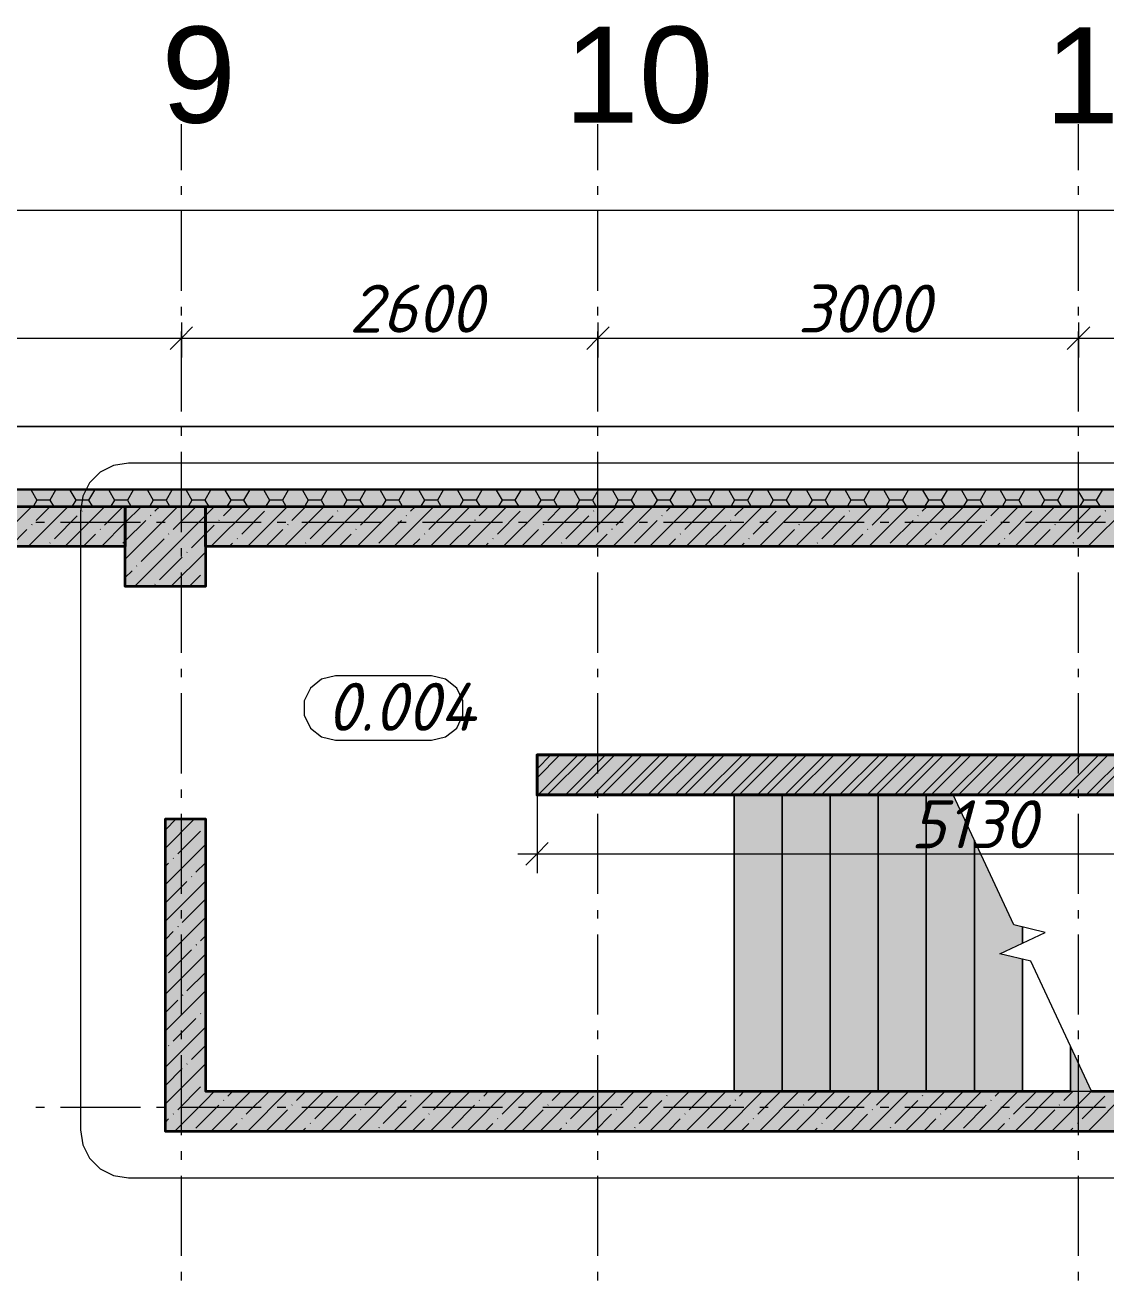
# Model space of a CAD drawing. Header units: millimetres. Extents: x -81576 to 1046824, y -248937 to 691537.
# Drawn here: x 112419 to 119165, y 580626 to 588476 of the extents above; entities that cross this region are included whole.
import ezdxf

# ---------------------------------------------------------------- set-up
doc = ezdxf.new("R2010")
doc.units = ezdxf.units.MM
doc.layers.add('PDF _Геометрия', color=7, linetype='Continuous', true_color=0x1d1d1d)
doc.layers.add('PDF _Сплошная заливка', color=7, linetype='Continuous', true_color=0xffffff)
doc.layers.add('PDF _Текст', color=7, linetype='Continuous')
doc.styles.add('PDF ArialMT', font='arial.ttf')
doc.styles.add('PDF ISOCPEUR Italic', font='isocpeui.ttf')

msp = doc.modelspace()

# ---------------------------------------------------------------- hatches: boundary and pattern name
at = {"layer": 'PDF _Сплошная заливка', "true_color": 0x636466, "transparency": 33554559}
for points in [[(96392.5, 585473.6), (122496.5, 585473.6), (122494.5, 585573.6), (96392.5, 585573.6)], [(113044.5, 585221.6), (113044.5, 585471.6), (96744.5, 585471.6), (96744.5, 585221.6)], [(113044.5, 584971.6), (113544.5, 584971.6), (113544.5, 585471.6), (113044.5, 585471.6)], [(113544.5, 585221.6), (122494.5, 585221.6), (122494.5, 585471.6), (113544.5, 585471.6)], [(120744.5, 583671.6), (120744.5, 583921.6), (115614.5, 583921.6), (115614.5, 583671.6)], [(116844.5, 581821.6), (117144.5, 581821.6), (117144.5, 583671.6), (116844.5, 583671.6)], [(117444.5, 581821.6), (117444.5, 583671.6), (117144.5, 583671.6), (117144.5, 581821.6)], [(117444.5, 581821.6), (117744.5, 581821.6), (117744.5, 583671.6), (117444.5, 583671.6)], [(118044.5, 581821.6), (118044.5, 583671.6), (117744.5, 583671.6), (117744.5, 581821.6)], [(118344.5, 581821.6), (118344.5, 583389.9), (118213.1, 583671.6), (118044.5, 583671.6), (118044.5, 581821.6)], [(113544.5, 581571.6), (113544.5, 583521.6), (113294.5, 583521.6), (113294.5, 581571.6)], [(118644.5, 581821.6), (118644.5, 582646.1), (118502.9, 582680.5), (118644.5, 582746.6), (118644.5, 582847), (118591.6, 582859.9), (118344.5, 583389.9), (118344.5, 581821.6)], [(119075.8, 581821.6), (118944.5, 582103.2), (118944.5, 581821.6)], [(121994.5, 581571.6), (121994.5, 581821.6), (113544.5, 581821.6), (113544.5, 581571.6)]]:
    msp.add_hatch(color=251, dxfattribs=at).paths.add_polyline_path(points)

# ---------------------------------------------------------------- linework, layer by layer
at = {"layer": 'PDF _Геометрия', "color": 7, "lineweight": 9}
for points in [[(113394.5, 587570.7), (113394.5, 587858.4)], [(115994.5, 587570.7), (115994.5, 587858.4)], [(118994.5, 587570.7), (118994.5, 587858.4)], [(113394.5, 587417.8), (113394.5, 587470.7)], [(115994.5, 587417.8), (115994.5, 587470.7)], [(118994.5, 587417.8), (118994.5, 587470.7)], [(96474.5, 587322.1), (122514.5, 587322.1)], [(113394.5, 586817.8), (113394.5, 587317.8)], [(115994.5, 586817.8), (115994.5, 587317.8)], [(118994.5, 586817.8), (118994.5, 587317.8)], [(113394.5, 586664.9), (113394.5, 586717.8)], [(115994.5, 586664.9), (115994.5, 586717.8)], [(118994.5, 586664.9), (118994.5, 586717.8)], [(113464.5, 586592.1), (113394.5, 586522.1), (113324.5, 586452.1)], [(113394.5, 586621.1), (113394.5, 586522.1), (113394.5, 586402.1)], [(113394.5, 586064.9), (113394.5, 586564.9)], [(116064.5, 586592.1), (115994.5, 586522.1), (115924.5, 586452.1)], [(115994.5, 586621.1), (115994.5, 586522.1), (115994.5, 586402.1)], [(115994.5, 586064.9), (115994.5, 586564.9)], [(119064.5, 586592.1), (118994.5, 586522.1), (118924.5, 586452.1)], [(118994.5, 586621.1), (118994.5, 586522.1), (118994.5, 586402.1)], [(118994.5, 586064.9), (118994.5, 586564.9)], [(96474.5, 586522.1), (104394.5, 586522.1), (108794.5, 586522.1), (113394.5, 586522.1), (115994.5, 586522.1), (118994.5, 586522.1), (122514.5, 586522.1)], [(113394.5, 585912), (113394.5, 585964.9)], [(115994.5, 585912), (115994.5, 585964.9)], [(118994.5, 585912), (118994.5, 585964.9)], [(113394.5, 585312), (113394.5, 585812)], [(115994.5, 585312), (115994.5, 585812)], [(118994.5, 585312), (118994.5, 585812)], [(96492.5, 562848.6), (96492.5, 585473.6), (122496.5, 585473.6), (122496.5, 547331.5), (122496.5, 547221.5), (122494.5, 547221.5), (122494.5, 547223.5), (173334.5, 547223.5), (173444.5, 547223.5), (173444.5, 547221.5), (173442.5, 547221.5), (173442.5, 550136.5), (173442.5, 550246.5), (173444.5, 550246.5), (170404.5, 550246.5), (170396.5, 550246.5)], [(122494.5, 547323.5), (122494.5, 547331.5), (122494.5, 585471.6), (96494.5, 585471.6), (96494.5, 562848.6)], [(112540, 585371.6), (112487, 585371.6)], [(113140, 585371.6), (112640, 585371.6)], [(113292.9, 585371.6), (113240, 585371.6)], [(113892.9, 585371.6), (113392.9, 585371.6)], [(114045.8, 585371.6), (113992.9, 585371.6)], [(114645.8, 585371.6), (114145.8, 585371.6)], [(114798.7, 585371.6), (114745.8, 585371.6)], [(115398.7, 585371.6), (114898.7, 585371.6)], [(115551.6, 585371.6), (115498.7, 585371.6)], [(116151.6, 585371.6), (115651.6, 585371.6)], [(116304.5, 585371.6), (116251.6, 585371.6)], [(116904.5, 585371.6), (116404.5, 585371.6)], [(117057.5, 585371.6), (117004.5, 585371.6)], [(117657.5, 585371.6), (117157.5, 585371.6)], [(117810.4, 585371.6), (117757.5, 585371.6)], [(118410.4, 585371.6), (117910.4, 585371.6)], [(118563.3, 585371.6), (118510.4, 585371.6)], [(119163.3, 585371.6), (118663.3, 585371.6)], [(113394.5, 585159.1), (113394.5, 585212)], [(115994.5, 585159.1), (115994.5, 585212)], [(118994.5, 585159.1), (118994.5, 585212)], [(113394.5, 584559.1), (113394.5, 585059.1)], [(115994.5, 584559.1), (115994.5, 585059.1)], [(118994.5, 584559.1), (118994.5, 585059.1)], [(113394.5, 584406.2), (113394.5, 584459.1)], [(115994.5, 584406.2), (115994.5, 584459.1)], [(118994.5, 584406.2), (118994.5, 584459.1)], [(113394.5, 583806.2), (113394.5, 584306.2)], [(115994.5, 583806.2), (115994.5, 584306.2)], [(118994.5, 583806.2), (118994.5, 584306.2)], [(113394.5, 583653.2), (113394.5, 583706.2)], [(115614.5, 583671.6), (115614.5, 583303.6), (115614.5, 583183.6)], [(115994.5, 583653.2), (115994.5, 583706.2)], [(116844.5, 581821.6), (116844.5, 583671.6)], [(118994.5, 583653.2), (118994.5, 583706.2)], [(113394.5, 583053.2), (113394.5, 583553.2)], [(115994.5, 583053.2), (115994.5, 583553.2)], [(118994.5, 583053.2), (118994.5, 583553.2)], [(115684.5, 583373.6), (115614.5, 583303.6), (115544.5, 583233.6)], [(115494.5, 583303.6), (120744.5, 583303.6), (122364.5, 583303.6)], [(113394.5, 582900.3), (113394.5, 582953.2)], [(115994.5, 582900.3), (115994.5, 582953.2)], [(118994.5, 582900.3), (118994.5, 582953.2)], [(113394.5, 582300.3), (113394.5, 582800.3)], [(115994.5, 582300.3), (115994.5, 582800.3)], [(118994.5, 582300.3), (118994.5, 582800.3)], [(113394.5, 582147.4), (113394.5, 582200.3)], [(115994.5, 582147.4), (115994.5, 582200.3)], [(118994.5, 582147.4), (118994.5, 582200.3)], [(113394.5, 581547.4), (113394.5, 582047.4)], [(115994.5, 581547.4), (115994.5, 582047.4)], [(118994.5, 581547.4), (118994.5, 582047.4)], [(112487, 581721.6), (112540, 581721.6)], [(112640, 581721.6), (113140, 581721.6)], [(113240, 581721.6), (113292.9, 581721.6)], [(113392.9, 581721.6), (113892.9, 581721.6)], [(113992.9, 581721.6), (114045.8, 581721.6)], [(114145.8, 581721.6), (114645.8, 581721.6)], [(114745.8, 581721.6), (114798.7, 581721.6)], [(114898.7, 581721.6), (115398.7, 581721.6)], [(115498.7, 581721.6), (115551.6, 581721.6)], [(115651.6, 581721.6), (116151.6, 581721.6)], [(116251.6, 581721.6), (116304.5, 581721.6)], [(116404.5, 581721.6), (116904.5, 581721.6)], [(117004.5, 581721.6), (117057.5, 581721.6)], [(117157.5, 581721.6), (117657.5, 581721.6)], [(117757.5, 581721.6), (117810.4, 581721.6)], [(117910.4, 581721.6), (118410.4, 581721.6)], [(118510.4, 581721.6), (118563.3, 581721.6)], [(118663.3, 581721.6), (119163.3, 581721.6)], [(113394.5, 581394.5), (113394.5, 581447.4)], [(115994.5, 581394.5), (115994.5, 581447.4)], [(118994.5, 581394.5), (118994.5, 581447.4)], [(113394.5, 580794.5), (113394.5, 581294.5)], [(115994.5, 580794.5), (115994.5, 581294.5)], [(118994.5, 580794.5), (118994.5, 581294.5)], [(113394.5, 580641.6), (113394.5, 580694.5)], [(115994.5, 580641.6), (115994.5, 580694.5)], [(118994.5, 580641.6), (118994.5, 580694.5)]]:
    msp.add_lwpolyline(points, dxfattribs=at)
for points in [[(96004.5, 535380), (96004.5, 585971.6), (122994.5, 585971.6), (122994.5, 547671.5), (169194.5, 547671.5), (169194.5, 581171.6), (172944.5, 581171.6), (172944.5, 582548.4), (172944.5, 581171.6), (169194.5, 581171.6), (169194.5, 547671.5), (122994.5, 547671.5), (122994.5, 585971.6), (96004.5, 585971.6)], [(123181.4, 585442.8), (123166.7, 585535.5), (123124.1, 585619.1), (123057.8, 585685.5), (122974.1, 585728.1), (122881.4, 585742.8), (113064.3, 585742.8), (112971.6, 585728.1), (112888, 585685.5), (112821.6, 585619.1), (112779, 585535.5), (112764.3, 585442.8), (112764.3, 581580.8), (112779, 581488.1), (112821.6, 581404.4), (112888, 581338.1), (112971.6, 581295.4), (113064.3, 581280.8), (122881.4, 581280.8), (122974.1, 581295.4), (123057.8, 581338.1), (123124.1, 581404.4), (123166.7, 581488.1), (123181.4, 581580.8)], [(114956.7, 584413.8), (114356.7, 584413.8), (114269.9, 584393.9), (114200.3, 584338.4), (114161.7, 584258.3), (114161.7, 584169.2), (114200.3, 584089.1), (114269.9, 584033.6), (114356.7, 584013.8), (114956.7, 584013.8), (115043.4, 584033.6), (115113, 584089.1), (115151.7, 584169.2), (115151.7, 584258.3), (115113, 584338.4), (115043.4, 584393.9)], [(117444.5, 581821.6), (117744.5, 581821.6), (118044.5, 581821.6), (118344.5, 581821.6), (118644.5, 581821.6), (118944.5, 581821.6), (119075.8, 581821.6), (118697.3, 582633.3), (118502.9, 582680.5), (118786.1, 582812.6), (118591.6, 582859.9), (118213.1, 583671.6), (118044.5, 583671.6), (117744.5, 583671.6), (117444.5, 583671.6), (117144.5, 583671.6), (116844.5, 583671.6), (116844.5, 581821.6), (117144.5, 581821.6), (117444.5, 581821.6), (117444.5, 583671.6)], [(117144.5, 583671.6), (117144.5, 581821.6)], [(117744.5, 583671.6), (117744.5, 581821.6)], [(118044.5, 583671.6), (118044.5, 581821.6)], [(118344.5, 583389.9), (118344.5, 581821.6)], [(118644.5, 582847), (118644.5, 582746.6)], [(118644.5, 582646.1), (118644.5, 581821.6)], [(118944.5, 582103.2), (118944.5, 581821.6)]]:
    msp.add_lwpolyline(points, close=True, dxfattribs=at)
at = {"layer": 'PDF _Геометрия', "color": 7, "lineweight": 13}
for points in [[(175144.5, 535711.5), (96494.5, 535711.5), (96384.5, 535711.5), (96384.5, 585471.6), (96384.5, 585581.6), (122494.5, 585581.6), (122604.5, 585581.6), (122604.5, 547331.5), (173334.5, 547331.5)], [(173334.5, 547323.5), (122596.5, 547323.5), (122596.5, 547331.5), (122596.5, 585573.6), (96392.5, 585573.6), (96392.5, 556381.6)]]:
    msp.add_lwpolyline(points, dxfattribs=at)
at = {"layer": 'PDF _Геометрия', "lineweight": 9}
for points in [[(112457, 585573.6), (112492.8, 585511.5)], [(112609.3, 585573.6), (112573.5, 585511.5)], [(112698.9, 585573.6), (112734.8, 585511.5)], [(112851.2, 585573.6), (112815.4, 585511.5)], [(112940.9, 585573.6), (112976.7, 585511.5)], [(113093.2, 585573.6), (113057.3, 585511.5)], [(113182.8, 585573.6), (113218.6, 585511.5)], [(113335.1, 585573.6), (113299.3, 585511.5)], [(113424.7, 585573.6), (113460.6, 585511.5)], [(113577, 585573.6), (113541.2, 585511.5)], [(113666.7, 585573.6), (113702.5, 585511.5)], [(113819, 585573.6), (113783.2, 585511.5)], [(113908.6, 585573.6), (113944.4, 585511.5)], [(114060.9, 585573.6), (114025.1, 585511.5)], [(114150.5, 585573.6), (114186.4, 585511.5)], [(114302.9, 585573.6), (114267, 585511.5)], [(114392.5, 585573.6), (114428.3, 585511.5)], [(114544.8, 585573.6), (114509, 585511.5)], [(114634.4, 585573.6), (114670.2, 585511.5)], [(114786.7, 585573.6), (114750.9, 585511.5)], [(114876.3, 585573.6), (114912.2, 585511.5)], [(115028.7, 585573.6), (114992.8, 585511.5)], [(115118.3, 585573.6), (115154.1, 585511.5)], [(115270.6, 585573.6), (115234.8, 585511.5)], [(115360.2, 585573.6), (115396, 585511.5)], [(115512.5, 585573.6), (115476.7, 585511.5)], [(115602.1, 585573.6), (115638, 585511.5)], [(115754.5, 585573.6), (115718.6, 585511.5)], [(115844.1, 585573.6), (115879.9, 585511.5)], [(115996.4, 585573.6), (115960.6, 585511.5)], [(116086, 585573.6), (116121.8, 585511.5)], [(116238.3, 585573.6), (116202.5, 585511.5)], [(116328, 585573.6), (116363.8, 585511.5)], [(116480.3, 585573.6), (116444.4, 585511.5)], [(116569.9, 585573.6), (116605.7, 585511.5)], [(116722.2, 585573.6), (116686.4, 585511.5)], [(116811.8, 585573.6), (116847.7, 585511.5)], [(116964.1, 585573.6), (116928.3, 585511.5)], [(117053.8, 585573.6), (117089.6, 585511.5)], [(117206.1, 585573.6), (117170.2, 585511.5)], [(117295.7, 585573.6), (117331.5, 585511.5)], [(117448, 585573.6), (117412.2, 585511.5)], [(117537.6, 585573.6), (117573.5, 585511.5)], [(117689.9, 585573.6), (117654.1, 585511.5)], [(117779.6, 585573.6), (117815.4, 585511.5)], [(117931.9, 585573.6), (117896, 585511.5)], [(118021.5, 585573.6), (118057.3, 585511.5)], [(118173.8, 585573.6), (118138, 585511.5)], [(118263.4, 585573.6), (118299.3, 585511.5)], [(118415.7, 585573.6), (118379.9, 585511.5)], [(118505.4, 585573.6), (118541.2, 585511.5)], [(118657.7, 585573.6), (118621.9, 585511.5)], [(118747.3, 585573.6), (118783.1, 585511.5)], [(118899.6, 585573.6), (118863.8, 585511.5)], [(118989.2, 585573.6), (119025.1, 585511.5)], [(119141.6, 585573.6), (119105.7, 585511.5)], [(112460.7, 585471.6), (112210.7, 585221.6)], [(112688.8, 585471.6), (112438.8, 585221.6)], [(112492.8, 585511.5), (112470.9, 585473.6)], [(112574.8, 585471.6), (112487.8, 585384.6)], [(112573.5, 585511.5), (112492.8, 585511.5)], [(112573.5, 585511.5), (112595.4, 585473.6)], [(112916.9, 585471.6), (112666.9, 585221.6)], [(112734.8, 585511.5), (112712.9, 585473.6)], [(112815.4, 585511.5), (112734.8, 585511.5)], [(112802.9, 585471.6), (112801.5, 585470.1)], [(112815.4, 585511.5), (112837.3, 585473.6)], [(113145, 585471.6), (113044.5, 585371), (112895, 585221.6)], [(113031, 585471.6), (112915.5, 585356.1)], [(112976.7, 585511.5), (112954.8, 585473.6)], [(113057.3, 585511.5), (112976.7, 585511.5)], [(113373.1, 585471.6), (113044.5, 585142.9)], [(113057.3, 585511.5), (113079.2, 585473.6)], [(113601.2, 585471.6), (113544.5, 585414.8), (113101.2, 584971.6)], [(113218.6, 585511.5), (113196.7, 585473.6)], [(113299.3, 585511.5), (113218.6, 585511.5)], [(113259.1, 585471.6), (113229.1, 585441.6)], [(113299.3, 585511.5), (113321.2, 585473.6)], [(113485.7, 585470.1), (113343.2, 585327.6)], [(113460.6, 585511.5), (113438.7, 585473.6)], [(113541.2, 585511.5), (113460.6, 585511.5)], [(113541.2, 585511.5), (113563.1, 585473.6)], [(113829.3, 585471.6), (113579.3, 585221.6)], [(113715.3, 585471.6), (113656.8, 585413.1)], [(113702.5, 585511.5), (113680.6, 585473.6)], [(113783.1, 585511.5), (113702.5, 585511.5)], [(113783.1, 585511.5), (113805, 585473.6)], [(114057.4, 585471.6), (113807.4, 585221.6)], [(113944.4, 585511.5), (113922.5, 585473.6)], [(113943.4, 585471.6), (113941.9, 585470.1)], [(114025.1, 585511.5), (113944.4, 585511.5)], [(114025.1, 585511.5), (114047, 585473.6)], [(114285.5, 585471.6), (114035.5, 585221.6)], [(114171.5, 585471.6), (114084.5, 585384.6)], [(114186.4, 585511.5), (114164.5, 585473.6)], [(114267, 585511.5), (114186.4, 585511.5)], [(114513.6, 585471.6), (114263.6, 585221.6)], [(114267, 585511.5), (114288.9, 585473.6)], [(114399.6, 585471.6), (114398.1, 585470.1)], [(114428.3, 585511.5), (114406.4, 585473.6)], [(114509, 585511.5), (114428.3, 585511.5)], [(114741.7, 585471.6), (114491.7, 585221.6)], [(114508.9, 585511.5), (114530.9, 585473.6)], [(114627.7, 585471.6), (114512.2, 585356.1)], [(114670.2, 585511.5), (114648.3, 585473.6)], [(114750.9, 585511.5), (114670.2, 585511.5)], [(114969.8, 585471.6), (114719.8, 585221.6)], [(114750.9, 585511.5), (114772.8, 585473.6)], [(114855.8, 585471.6), (114825.8, 585441.6)], [(114912.2, 585511.5), (114890.3, 585473.6)], [(114992.8, 585511.5), (114912.2, 585511.5)], [(115082.4, 585470.1), (114939.9, 585327.6)], [(115197.9, 585471.6), (114947.9, 585221.6)], [(114992.8, 585511.5), (115014.7, 585473.6)], [(115154.1, 585511.5), (115132.2, 585473.6)], [(115234.8, 585511.5), (115154.1, 585511.5)], [(115426, 585471.6), (115176, 585221.6)], [(115234.8, 585511.5), (115256.7, 585473.6)], [(115312, 585471.6), (115253.5, 585413.1)], [(115396.1, 585511.5), (115374.1, 585473.6)], [(115476.7, 585511.5), (115396.1, 585511.5)], [(115654.1, 585471.6), (115404.1, 585221.6)], [(115476.7, 585511.5), (115498.6, 585473.6)], [(115540.1, 585471.6), (115538.6, 585470.1)], [(115638, 585511.5), (115616.1, 585473.6)], [(115882.2, 585471.6), (115632.2, 585221.6)], [(115718.6, 585511.5), (115638, 585511.5)], [(115768.2, 585471.6), (115681.2, 585384.6)], [(115718.6, 585511.5), (115740.5, 585473.6)], [(115879.9, 585511.5), (115858, 585473.6)], [(116110.3, 585471.6), (115860.3, 585221.6)], [(115960.6, 585511.5), (115879.9, 585511.5)], [(115960.6, 585511.5), (115982.5, 585473.6)], [(115996.3, 585471.6), (115994.8, 585470.1)], [(116338.4, 585471.6), (116088.4, 585221.6)], [(116121.9, 585511.5), (116100, 585473.6)], [(116224.4, 585471.6), (116108.9, 585356.1)], [(116202.5, 585511.5), (116121.9, 585511.5)], [(116202.5, 585511.5), (116224.4, 585473.6)], [(116566.5, 585471.6), (116316.5, 585221.6)], [(116363.8, 585511.5), (116341.9, 585473.6)], [(116444.4, 585511.5), (116363.8, 585511.5)], [(116452.5, 585471.6), (116422.5, 585441.6)], [(116444.4, 585511.5), (116466.3, 585473.6)], [(116679.1, 585470.1), (116536.6, 585327.6)], [(116794.6, 585471.6), (116544.6, 585221.6)], [(116605.7, 585511.5), (116583.8, 585473.6)], [(116686.4, 585511.5), (116605.7, 585511.5)], [(116686.4, 585511.5), (116708.3, 585473.6)], [(117022.7, 585471.6), (116772.7, 585221.6)], [(116847.7, 585511.5), (116825.8, 585473.6)], [(116928.3, 585511.5), (116847.7, 585511.5)], [(116908.7, 585471.6), (116850.2, 585413.1)], [(116928.3, 585511.5), (116950.2, 585473.6)], [(117250.8, 585471.6), (117000.8, 585221.6)], [(117089.6, 585511.5), (117067.7, 585473.6)], [(117170.2, 585511.5), (117089.6, 585511.5)], [(117136.8, 585471.6), (117135.3, 585470.1)], [(117170.2, 585511.5), (117192.1, 585473.6)], [(117478.9, 585471.6), (117228.9, 585221.6)], [(117364.9, 585471.6), (117277.9, 585384.6)], [(117331.5, 585511.5), (117309.6, 585473.6)], [(117412.2, 585511.5), (117331.5, 585511.5)], [(117412.2, 585511.5), (117434.1, 585473.6)], [(117707, 585471.6), (117457, 585221.6)], [(117573.5, 585511.5), (117551.6, 585473.6)], [(117654.1, 585511.5), (117573.5, 585511.5)], [(117593, 585471.6), (117591.5, 585470.1)], [(117654.1, 585511.5), (117676, 585473.6)], [(117935.1, 585471.6), (117685.1, 585221.6)], [(117821.1, 585471.6), (117705.6, 585356.1)], [(117815.4, 585511.5), (117793.5, 585473.6)], [(117896, 585511.5), (117815.4, 585511.5)], [(117896, 585511.5), (117917.9, 585473.6)], [(118163.2, 585471.6), (117913.2, 585221.6)], [(118049.2, 585471.6), (118019.2, 585441.6)], [(118057.3, 585511.5), (118035.4, 585473.6)], [(118138, 585511.5), (118057.3, 585511.5)], [(118275.8, 585470.1), (118133.3, 585327.6)], [(118138, 585511.5), (118159.9, 585473.6)], [(118391.3, 585471.6), (118141.3, 585221.6)], [(118299.3, 585511.5), (118277.4, 585473.6)], [(118379.9, 585511.5), (118299.3, 585511.5)], [(118619.4, 585471.6), (118369.4, 585221.6)], [(118379.9, 585511.5), (118401.8, 585473.6)], [(118505.3, 585471.6), (118446.9, 585413.1)], [(118541.2, 585511.5), (118519.3, 585473.6)], [(118621.9, 585511.5), (118541.2, 585511.5)], [(118847.5, 585471.6), (118597.5, 585221.6)], [(118621.8, 585511.5), (118643.7, 585473.6)], [(118733.4, 585471.6), (118732, 585470.1)], [(118783.1, 585511.5), (118761.2, 585473.6)], [(118863.8, 585511.5), (118783.1, 585511.5)], [(119075.6, 585471.6), (118825.6, 585221.6)], [(118863.8, 585511.5), (118885.7, 585473.6)], [(118961.5, 585471.6), (118874.6, 585384.6)], [(119025.1, 585511.5), (119003.2, 585473.6)], [(119105.7, 585511.5), (119025.1, 585511.5)], [(119303.7, 585471.6), (119053.7, 585221.6)], [(119105.7, 585511.5), (119127.6, 585473.6)], [(112744.4, 585413.1), (112601.9, 585270.6)], [(112775.3, 585444), (112772.9, 585441.6)], [(113172.1, 585384.6), (113044.5, 585257), (113029.6, 585242)], [(113203, 585415.5), (113200.6, 585413.1)], [(113630.7, 585387), (113628.3, 585384.6)], [(113913.4, 585441.6), (113770.9, 585299.1)], [(114341.1, 585413.1), (114198.6, 585270.6)], [(114372, 585444), (114369.6, 585441.6)], [(114768.8, 585384.6), (114626.2, 585242)], [(114799.7, 585415.5), (114797.3, 585413.1)], [(115227.4, 585387), (115225, 585384.6)], [(115510.1, 585441.6), (115367.6, 585299.1)], [(115937.8, 585413.1), (115795.2, 585270.6)], [(115968.7, 585444), (115966.3, 585441.6)], [(116365.5, 585384.6), (116222.9, 585242)], [(116396.4, 585415.5), (116394, 585413.1)], [(116824.1, 585387), (116821.7, 585384.6)], [(117106.8, 585441.6), (116964.3, 585299.1)], [(117534.5, 585413.1), (117391.9, 585270.6)], [(117565.4, 585444), (117563, 585441.6)], [(117962.2, 585384.6), (117819.6, 585242)], [(117993.1, 585415.5), (117990.7, 585413.1)], [(118420.8, 585387), (118418.4, 585384.6)], [(118703.5, 585441.6), (118560.9, 585299.1)], [(119131.2, 585413.1), (118988.6, 585270.6)], [(119162.1, 585444), (119159.7, 585441.6)], [(112430.8, 585327.6), (112324.8, 585221.6)], [(112461.7, 585358.5), (112459.3, 585356.1)], [(112889.4, 585330), (112887, 585327.6)], [(113599.8, 585356.1), (113544.5, 585300.8), (113457.2, 585213.5)], [(114027.5, 585327.6), (113921.5, 585221.6)], [(114058.4, 585358.5), (114056, 585356.1)], [(114486.1, 585330), (114483.7, 585327.6)], [(115196.5, 585356.1), (115062, 585221.6)], [(115624.2, 585327.6), (115518.2, 585221.6)], [(115655.1, 585358.5), (115652.7, 585356.1)], [(116082.7, 585330), (116080.4, 585327.6)], [(116793.2, 585356.1), (116658.7, 585221.6)], [(117220.9, 585327.6), (117114.9, 585221.6)], [(117251.7, 585358.5), (117249.4, 585356.1)], [(117679.4, 585330), (117677.1, 585327.6)], [(118389.9, 585356.1), (118255.3, 585221.6)], [(118817.6, 585327.6), (118711.5, 585221.6)], [(118848.4, 585358.5), (118846.1, 585356.1)], [(112575.7, 585244.4), (112573.4, 585242)], [(112858.5, 585299.1), (112781, 585221.6)], [(113286.2, 585270.6), (113143.6, 585128)], [(113317, 585301.4), (113314.7, 585299.1)], [(113713.8, 585242), (113693.4, 585221.6)], [(113744.7, 585272.9), (113742.4, 585270.6)], [(114172.4, 585244.4), (114170, 585242)], [(114455.2, 585299.1), (114377.7, 585221.6)], [(114882.9, 585270.6), (114833.9, 585221.6)], [(114913.7, 585301.4), (114911.4, 585299.1)], [(115310.5, 585242), (115290.1, 585221.6)], [(115341.4, 585272.9), (115339.1, 585270.6)], [(115769.1, 585244.4), (115766.7, 585242)], [(116051.9, 585299.1), (115974.4, 585221.6)], [(116479.5, 585270.6), (116430.6, 585221.6)], [(116510.4, 585301.4), (116508.1, 585299.1)], [(116907.2, 585242), (116886.8, 585221.6)], [(116938.1, 585272.9), (116935.7, 585270.6)], [(117365.8, 585244.4), (117363.4, 585242)], [(117648.5, 585299.1), (117571.1, 585221.6)], [(118076.2, 585270.6), (118027.3, 585221.6)], [(118107.1, 585301.4), (118104.7, 585299.1)], [(118503.9, 585242), (118483.4, 585221.6)], [(118534.8, 585272.9), (118532.4, 585270.6)], [(118962.5, 585244.4), (118960.1, 585242)], [(113400.2, 585156.5), (113257.7, 585013.9)], [(113544.5, 585186.7), (113329.3, 584971.6)], [(113431.1, 585187.4), (113428.7, 585185)], [(113086.6, 585071), (113044.5, 585028.9)], [(113117.5, 585101.9), (113115.1, 585099.5)], [(113544.5, 585072.7), (113542.8, 585071)], [(113514.3, 585042.5), (113443.4, 584971.6)], [(113231.5, 584987.8), (113229.1, 584985.4)], [(113476, 583521.6), (113294.5, 583340)], [(113362, 583521.6), (113294.5, 583454.1)], [(113514.3, 583445.8), (113371.7, 583303.2)], [(113544.5, 583476), (113542.8, 583474.3)], [(113544.5, 583361.9), (113294.5, 583111.9)], [(113345.6, 583277.1), (113343.2, 583274.7)], [(113314.7, 583246.2), (113294.5, 583226)], [(113544.5, 583247.9), (113485.7, 583189.2)], [(113544.5, 583133.8), (113294.5, 582883.8)], [(113428.7, 583132.1), (113294.5, 582997.9)], [(113459.6, 583163), (113457.2, 583160.6)], [(113542.8, 583018.1), (113400.2, 582875.5)], [(113544.5, 582905.7), (113294.5, 582655.7)], [(113343.2, 582818.5), (113294.5, 582769.8)], [(113374.1, 582849.4), (113371.7, 582847)], [(113544.5, 582791.7), (113514.3, 582761.5)], [(113488.1, 582735.3), (113485.7, 582733)], [(113544.5, 582677.6), (113294.5, 582427.6)], [(113457.2, 582704.4), (113314.7, 582561.9)], [(113544.5, 582563.6), (113428.7, 582447.8)], [(113544.5, 582449.5), (113294.5, 582199.5)], [(113402.6, 582421.7), (113400.2, 582419.3)], [(113371.7, 582390.8), (113294.5, 582313.6)], [(113544.5, 582335.5), (113542.8, 582333.8)], [(113485.7, 582276.8), (113343.2, 582134.2)], [(113516.6, 582307.6), (113514.3, 582305.3)], [(113544.5, 582221.4), (113294.5, 581971.4)], [(113317, 582108.1), (113314.7, 582105.7)], [(113544.5, 582107.4), (113457.2, 582020.1)], [(113544.5, 581993.3), (113294.5, 581743.3)], [(113400.2, 581963.1), (113294.5, 581857.4)], [(113431.1, 581994), (113428.7, 581991.6)], [(113514.3, 581849.1), (113371.7, 581706.5)], [(113544.5, 581879.3), (113542.8, 581877.6)], [(113600.8, 581821.6), (113544.5, 581765.2), (113350.8, 581571.6)], [(113828.9, 581821.6), (113578.9, 581571.6)], [(113714.9, 581821.6), (113685.3, 581792)], [(113941.9, 581820.6), (113799.4, 581678)], [(114057, 581821.6), (113807, 581571.6)], [(114285.1, 581821.6), (114035.1, 581571.6)], [(114171.1, 581821.6), (114113, 581763.5)], [(114369.6, 581792), (114227.1, 581649.5)], [(114513.2, 581821.6), (114263.2, 581571.6)], [(114399.2, 581821.6), (114398.1, 581820.6)], [(114741.3, 581821.6), (114491.3, 581571.6)], [(114627.2, 581821.6), (114540.7, 581735)], [(114969.4, 581821.6), (114719.4, 581571.6)], [(114828.2, 581794.4), (114825.8, 581792)], [(114855.3, 581821.6), (114854.3, 581820.6)], [(115197.5, 581821.6), (114947.5, 581571.6)], [(115083.4, 581821.6), (114968.4, 581706.5)], [(115425.6, 581821.6), (115175.6, 581571.6)], [(115311.5, 581821.6), (115282, 581792)], [(115538.6, 581820.6), (115396.1, 581678)], [(115653.7, 581821.6), (115403.7, 581571.6)], [(115881.8, 581821.6), (115631.8, 581571.6)], [(115767.7, 581821.6), (115709.7, 581763.5)], [(115966.3, 581792), (115823.8, 581649.5)], [(116109.9, 581821.6), (115859.9, 581571.6)], [(115995.8, 581821.6), (115994.8, 581820.6)], [(116338, 581821.6), (116088, 581571.6)], [(116223.9, 581821.6), (116137.4, 581735)], [(116566.1, 581821.6), (116316.1, 581571.6)], [(116424.9, 581794.4), (116422.5, 581792)], [(116452, 581821.6), (116451, 581820.6)], [(116794.2, 581821.6), (116544.2, 581571.6)], [(116680.1, 581821.6), (116565.1, 581706.5)], [(117022.3, 581821.6), (116772.3, 581571.6)], [(116908.2, 581821.6), (116878.7, 581792)], [(117135.3, 581820.6), (116992.8, 581678)], [(117250.4, 581821.6), (117000.4, 581571.6)], [(117478.5, 581821.6), (117228.5, 581571.6)], [(117364.4, 581821.6), (117306.4, 581763.5)], [(117563, 581792), (117420.5, 581649.5)], [(117706.6, 581821.6), (117456.6, 581571.6)], [(117592.5, 581821.6), (117591.5, 581820.6)], [(117934.7, 581821.6), (117684.7, 581571.6)], [(117820.6, 581821.6), (117734.1, 581735)], [(118162.8, 581821.6), (117912.8, 581571.6)], [(118021.6, 581794.4), (118019.2, 581792)], [(118048.7, 581821.6), (118047.7, 581820.6)], [(118390.9, 581821.6), (118140.9, 581571.6)], [(118276.8, 581821.6), (118161.8, 581706.5)], [(118619, 581821.6), (118369, 581571.6)], [(118504.9, 581821.6), (118475.4, 581792)], [(118732, 581820.6), (118589.5, 581678)], [(118847.1, 581821.6), (118597.1, 581571.6)], [(119075.2, 581821.6), (118825.2, 581571.6)], [(118961.1, 581821.6), (118903.1, 581763.5)], [(119159.7, 581792), (119017.1, 581649.5)], [(119303.3, 581821.6), (119053.3, 581571.6)], [(113628.3, 581735), (113544.5, 581651.2), (113485.7, 581592.5)], [(113659.2, 581765.9), (113656.8, 581763.5)], [(114056, 581706.5), (113921, 581571.6)], [(114086.9, 581737.4), (114084.5, 581735)], [(114514.6, 581708.9), (114512.2, 581706.5)], [(114797.3, 581763.5), (114654.8, 581621)], [(115225, 581735), (115082.4, 581592.5)], [(115255.9, 581765.9), (115253.5, 581763.5)], [(115652.7, 581706.5), (115517.7, 581571.6)], [(115683.6, 581737.4), (115681.2, 581735)], [(116111.3, 581708.9), (116108.9, 581706.5)], [(116394, 581763.5), (116251.4, 581621)], [(116821.7, 581735), (116679.1, 581592.5)], [(116852.6, 581765.9), (116850.2, 581763.5)], [(117249.4, 581706.5), (117114.4, 581571.6)], [(117280.3, 581737.4), (117277.9, 581735)], [(117707.9, 581708.9), (117705.6, 581706.5)], [(117990.7, 581763.5), (117848.1, 581621)], [(118418.4, 581735), (118275.8, 581592.5)], [(118449.3, 581765.9), (118446.9, 581763.5)], [(118846.1, 581706.5), (118711.1, 581571.6)], [(118876.9, 581737.4), (118874.6, 581735)], [(113314.7, 581649.5), (113294.5, 581629.3)], [(113345.6, 581680.4), (113343.2, 581678)], [(113742.4, 581621), (113693, 581571.6)], [(113773.2, 581651.9), (113770.9, 581649.5)], [(114200.9, 581623.3), (114198.6, 581621)], [(114483.7, 581678), (114377.2, 581571.6)], [(114911.4, 581649.5), (114833.4, 581571.6)], [(114942.2, 581680.4), (114939.9, 581678)], [(115339.1, 581621), (115289.6, 581571.6)], [(115369.9, 581651.9), (115367.6, 581649.5)], [(115797.6, 581623.3), (115795.2, 581621)], [(116080.4, 581678), (115973.9, 581571.6)], [(116508.1, 581649.5), (116430.1, 581571.6)], [(116538.9, 581680.4), (116536.6, 581678)], [(116935.7, 581621), (116886.3, 581571.6)], [(116966.6, 581651.9), (116964.3, 581649.5)], [(117394.3, 581623.3), (117391.9, 581621)], [(117677.1, 581678), (117570.6, 581571.6)], [(118104.7, 581649.5), (118026.8, 581571.6)], [(118135.6, 581680.4), (118133.3, 581678)], [(118532.4, 581621), (118483, 581571.6)], [(118563.3, 581651.9), (118560.9, 581649.5)], [(118991, 581623.3), (118988.6, 581621)], [(114170, 581592.5), (114149.1, 581571.6)], [(114628.6, 581594.8), (114626.2, 581592.5)], [(115766.7, 581592.5), (115745.8, 581571.6)], [(116225.3, 581594.8), (116222.9, 581592.5)], [(117363.4, 581592.5), (117342.5, 581571.6)], [(117822, 581594.8), (117819.6, 581592.5)], [(118960.1, 581592.5), (118939.2, 581571.6)]]:
    msp.add_lwpolyline(points, dxfattribs=at)
at = {"layer": 'PDF _Геометрия', "color": 7, "lineweight": 35}
for points in [[(96494.5, 562848.6), (96494.5, 585471.6), (96744.5, 585471.6), (113044.5, 585471.6), (113544.5, 585471.6), (113544.5, 584971.6), (113044.5, 584971.6), (113044.5, 585471.6), (113044.5, 585221.6), (96744.5, 585221.6), (96744.5, 576471.2)], [(119075.8, 581821.6), (122244.5, 581821.6), (122244.5, 585221.6), (113544.5, 585221.6), (113544.5, 585471.6), (122494.5, 585471.6), (122494.5, 585221.6), (122494.5, 581571.6), (122494.5, 547771.5), (122244.5, 547771.5), (122244.5, 551621.5)], [(121994.5, 581571.6), (113544.5, 581571.6), (113294.5, 581571.6), (113294.5, 583521.6), (113544.5, 583521.6), (113544.5, 581821.6), (118944.5, 581821.6)]]:
    msp.add_lwpolyline(points, dxfattribs=at)
at = {"layer": 'PDF _Геометрия', "color": 24, "lineweight": 9, "true_color": 0x8e1d1d}
for points in [[(115700.8, 583921.6), (115614.5, 583835.2)], [(115757.8, 583921.6), (115614.5, 583778.2)], [(115871.9, 583921.6), (115621.9, 583671.6)], [(115928.9, 583921.6), (115678.9, 583671.6)], [(116043, 583921.6), (115793, 583671.6)], [(116100, 583921.6), (115850, 583671.6)], [(116214, 583921.6), (115964, 583671.6)], [(116271.1, 583921.6), (116021.1, 583671.6)], [(116385.1, 583921.6), (116135.1, 583671.6)], [(116442.1, 583921.6), (116192.1, 583671.6)], [(116556.2, 583921.6), (116306.2, 583671.6)], [(116613.2, 583921.6), (116363.2, 583671.6)], [(116727.3, 583921.6), (116477.2, 583671.6)], [(116784.3, 583921.6), (116534.3, 583671.6)], [(116898.3, 583921.6), (116648.3, 583671.6)], [(116955.3, 583921.6), (116705.3, 583671.6)], [(117069.4, 583921.6), (116819.4, 583671.6)], [(117126.4, 583921.6), (116876.4, 583671.6)], [(117240.5, 583921.6), (116990.5, 583671.6)], [(117297.5, 583921.6), (117047.5, 583671.6)], [(117411.5, 583921.6), (117161.5, 583671.6)], [(117468.6, 583921.6), (117218.6, 583671.6)], [(117582.6, 583921.6), (117332.6, 583671.6)], [(117639.6, 583921.6), (117389.6, 583671.6)], [(117753.7, 583921.6), (117503.7, 583671.6)], [(117810.7, 583921.6), (117560.7, 583671.6)], [(117924.8, 583921.6), (117674.8, 583671.6)], [(117981.8, 583921.6), (117731.8, 583671.6)], [(118095.8, 583921.6), (117845.8, 583671.6)], [(118152.9, 583921.6), (117902.9, 583671.6)], [(118266.9, 583921.6), (118016.9, 583671.6)], [(118323.9, 583921.6), (118073.9, 583671.6)], [(118438, 583921.6), (118188, 583671.6)], [(118495, 583921.6), (118245, 583671.6)], [(118609.1, 583921.6), (118359.1, 583671.6)], [(118666.1, 583921.6), (118416.1, 583671.6)], [(118780.1, 583921.6), (118530.1, 583671.6)], [(118837.2, 583921.6), (118587.2, 583671.6)], [(118951.2, 583921.6), (118701.2, 583671.6)], [(119008.2, 583921.6), (118758.2, 583671.6)], [(119122.3, 583921.6), (118872.3, 583671.6)], [(119179.3, 583921.6), (118929.3, 583671.6)], [(119293.4, 583921.6), (119043.4, 583671.6)], [(119350.4, 583921.6), (119100.4, 583671.6)]]:
    msp.add_lwpolyline(points, dxfattribs=at)
at = {"layer": 'PDF _Геометрия', "color": 16, "lineweight": 40, "true_color": 0x800000}
msp.add_lwpolyline([(120744.5, 583921.6), (120744.5, 583671.6), (115614.5, 583671.6), (115614.5, 583921.6)], close=True, dxfattribs=at)

# ---------------------------------------------------------------- texts
at = {"layer": 'PDF _Текст', "attachment_point": 4}
for s, insert, char_height, style in [('9', (113269.6, 588162.9), 600, 'PDF ArialMT'), ('10', (115783.7, 588162.9), 600, 'PDF ArialMT'), ('12', (118783.7, 588162.9), 600, 'PDF ArialMT'), ('2600', (114441.6, 586706.9), 300, 'PDF ISOCPEUR Italic'), ('3000', (117241.6, 586706.9), 300, 'PDF ISOCPEUR Italic'), ('0.004', (114300.5, 584221.7), 300, 'PDF ISOCPEUR Italic'), ('5130', (117945.8, 583488.3), 300, 'PDF ISOCPEUR Italic')]:
    msp.add_mtext(s, dxfattribs=dict(at, insert=insert, char_height=char_height, style=style))

doc.saveas('drawing.dxf')
